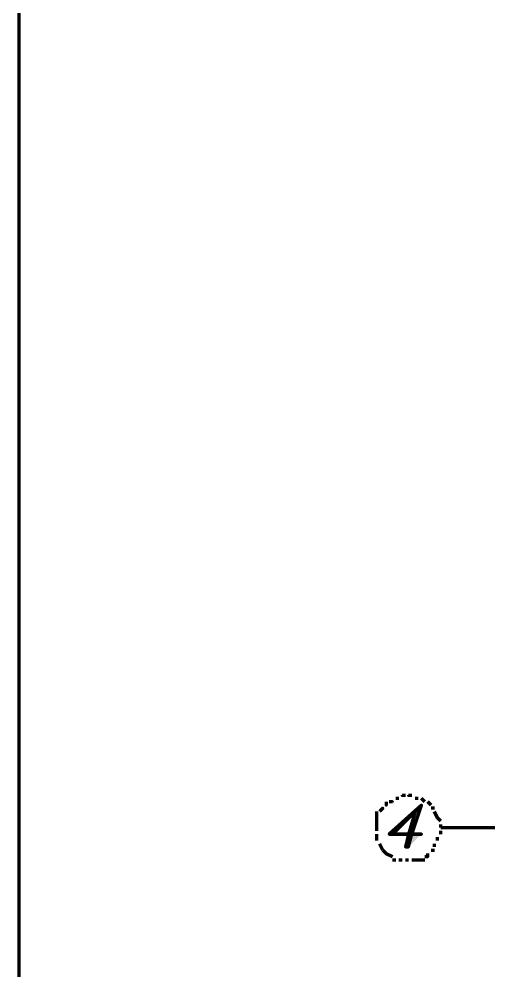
# Model space of a CAD drawing. Header units: inches. Extents: x 16 to 776, y 37 to 575.
# Drawn here: x 220.83 to 245.16, y 355.25 to 404.51 of the extents above; entities that cross this region are included whole.
import ezdxf

# ---------------------------------------------------------------- set-up
doc = ezdxf.new("R2010")
doc.units = ezdxf.units.IN
doc.header["$MEASUREMENT"] = 0
doc.layers.add('H', color=7, linetype='CONTINUOUS', lineweight=100)
doc.layers.add('P', color=250, linetype='CONTINUOUS', lineweight=100)

msp = doc.modelspace()

# ---------------------------------------------------------------- hatches: boundary and pattern name
at = {"layer": 'H', "linetype": 'Continuous'}
h = msp.add_hatch(color=0, dxfattribs=at)
edge = h.paths.add_edge_path()
edge.add_line((241.667, 363.833), (240, 362.333))
edge.add_line((240, 362.333), (241, 362.333))
edge.add_line((241, 362.333), (240.833, 361.667))
edge.add_line((240.833, 361.667), (241, 361.667))
edge.add_line((241, 361.667), (241.667, 362.333))
edge.add_line((241.667, 362.333), (241.167, 362.333))
edge.add_line((241.167, 362.333), (240.167, 362.333))
edge.add_line((240.167, 362.333), (241.333, 363.5))
msp.add_hatch(color=0, dxfattribs=at).paths.add_polyline_path([(241.667, 363.833), (241.333, 363.5), (241, 362.333), (240.167, 362.333), (241.167, 362.333)])

# ---------------------------------------------------------------- linework, layer by layer
at = {"layer": 'P', "color": 0, "linetype": 'Continuous'}
for points in [[(220.833, 490.833), (413.333, 490.833), (413.333, 96.167), (220.833, 96.167), (220.833, 490.833)], [(240.5, 364.167), (240.333, 364.167)], [(240.833, 364.333), (240.667, 364.333), (240.667, 364.333)], [(241.167, 364.333), (241, 364.333), (241, 364.333)], [(241.5, 364.167), (241.333, 364.167)], [(241.833, 364), (241.667, 364.167)], [(239.667, 363.667), (239.667, 363.667), (239.5, 363.5)], [(239.833, 364), (239.833, 363.833), (239.833, 363.833)], [(240.167, 364), (240.167, 364), (240, 364)], [(241.667, 363.833), (241.667, 363.833), (240, 362.333), (241, 362.333), (240.833, 361.667), (241, 361.667), (241.167, 362.333), (241.667, 362.333), (241.667, 362.333), (241.167, 362.333), (240.167, 362.333), (241.333, 363.5), (241.667, 363.833)], [(241.667, 363.833), (241.333, 363.5), (241, 362.333), (240.167, 362.333), (241.167, 362.333), (241.667, 363.833)], [(242.167, 363.833), (242, 364)], [(242.333, 363.667), (242.167, 363.667)], [(239.333, 363.5), (239.333, 363.333), (239.333, 363.167)], [(239.333, 363.167), (239.333, 362.833)], [(242.5, 363.167), (242.333, 363.5)], [(242.667, 363), (242.5, 363.167)], [(239.333, 362.833), (239.333, 362.5)], [(242.667, 362.667), (242.667, 362.833)], [(242.667, 362.667), (280, 362.667)], [(242.667, 362.667), (242.833, 362.667)], [(239.333, 362.333), (239.333, 362.167)], [(239.333, 362.167), (239.333, 362)], [(242.5, 362), (242.5, 362), (242.5, 362.167)], [(242.667, 362.333), (242.667, 362.5)], [(239.5, 361.833), (239.667, 361.5)], [(242.333, 361.667), (242.333, 361.667), (242.333, 361.833)], [(239.667, 361.5), (239.833, 361.333)], [(239.833, 361.333), (240.167, 361.167)], [(241.833, 361.167), (242, 361.167), (242, 361.333)], [(242.167, 361.5), (242.333, 361.5)], [(240.167, 361), (240.333, 361)], [(240.5, 361), (240.667, 361)], [(240.833, 361), (241, 361)], [(241.167, 361), (241.333, 361), (241.5, 361)], [(241.5, 361), (241.667, 361), (241.833, 361)]]:
    msp.add_lwpolyline(points, dxfattribs=at)

doc.saveas('drawing.dxf')
